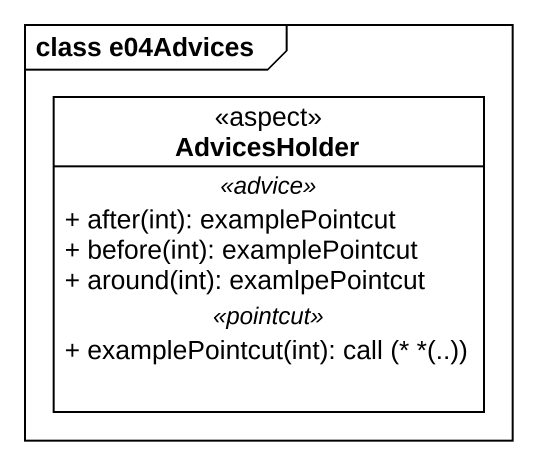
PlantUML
@startuml
mainframe class e04Advices
hide circle
hide empty members
skinparam classAttributeIconSize 0
class AdvicesHolder <<aspect>> {
  .. <<advice>> ..
  + after(int): examplePointcut
  + before(int): examplePointcut
  + around(int): examlpePointcut
  .. <<pointcut>> ..
  + examplePointcut(int): call (* *(..))
}
@enduml
